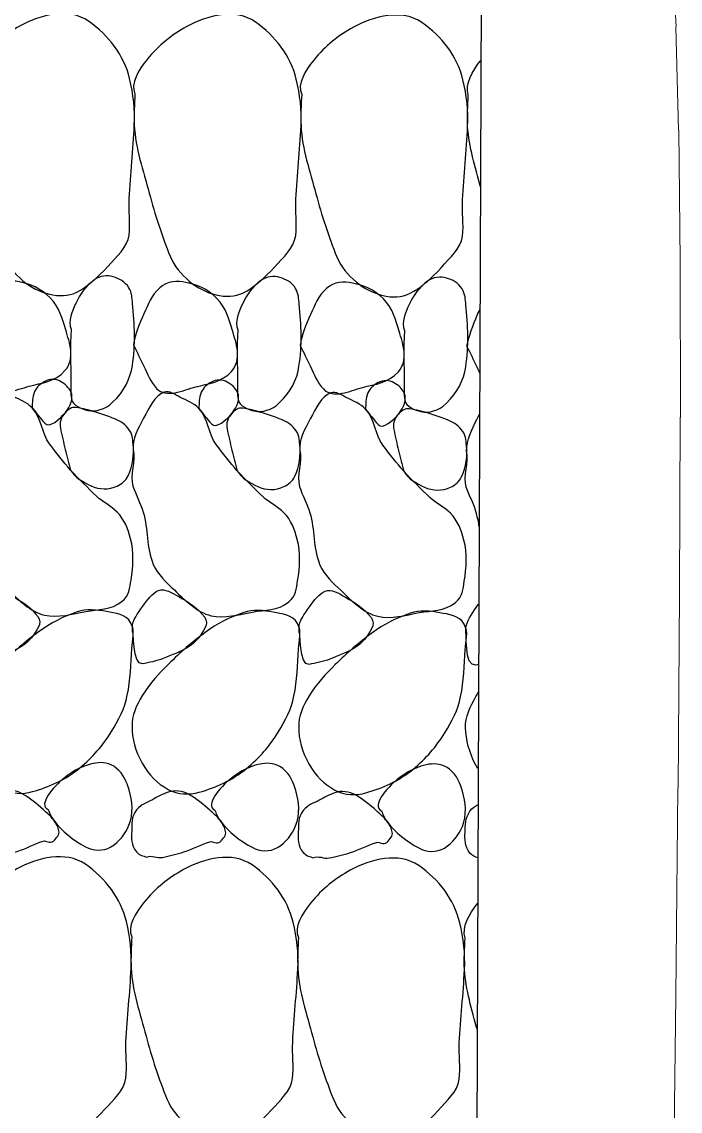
# Model space of a CAD drawing. Header units: feet. Extents: x -406 to 2003, y 7035 to 10885.
# Drawn here: x 648.81 to 662.57, y 8389.91 to 8412.64 of the extents above; entities that cross this region are included whole.
import ezdxf

# ---------------------------------------------------------------- set-up
doc = ezdxf.new("R2010")
doc.units = ezdxf.units.FT
doc.header["$LTSCALE"] = 40
doc.header["$MEASUREMENT"] = 0
doc.layers.add('1', color=7, linetype='Continuous')
doc.layers.add('1 PROPOSED CONTOURS', color=35, linetype='Continuous', lineweight=0)

msp = doc.modelspace()

# ---------------------------------------------------------------- linework, layer by layer
at = {"layer": '1', "color": 4, "linetype": 'Continuous'}
msp.add_line((658.464, 8427.1, -4.663), (657.949, 8290.076, -4.663), dxfattribs=at)
for points, knots in [([(647.698, 8411.152, -4.663), (647.595, 8411.358, -4.663), (647.776, 8411.65, -4.663), (647.95, 8411.866, -4.663), (648.198, 8412.174, -4.663), (648.461, 8412.378, -4.663), (648.781, 8412.555, -4.663), (649.204, 8412.79, -4.663), (649.798, 8412.937, -4.663), (650.21, 8412.651, -4.663), (650.632, 8412.358, -4.663), (650.949, 8411.945, -4.663), (651.067, 8411.457, -4.663), (651.146, 8411.132, -4.663), (651.182, 8410.808, -4.663), (651.165, 8410.482, -4.663), (651.14, 8409.971, -4.663), (651.086, 8409.461, -4.663), (651.058, 8408.951, -4.663), (651.044, 8408.698, -4.663), (651.089, 8408.444, -4.663), (651.055, 8408.191, -4.663), (651.019, 8407.928, -4.663), (650.799, 8407.745, -4.663), (650.61, 8407.535, -4.663), (650.406, 8407.309, -4.663), (650.192, 8407.114, -4.663), (649.95, 8406.993, -4.663), (649.629, 8406.833, -4.663), (649.153, 8406.971, -4.663), (648.84, 8407.236, -4.663), (648.657, 8407.39, -4.663), (648.517, 8407.551, -4.663), (648.434, 8407.759, -4.663), (648.258, 8408.195, -4.663), (648.116, 8408.626, -4.663), (647.996, 8409.076, -4.663), (647.871, 8409.547, -4.663), (647.708, 8410.011, -4.663), (647.684, 8410.495, -4.663), (647.673, 8410.714, -4.663), (647.688, 8410.933, -4.663), (647.698, 8411.152, -4.663)], [0, 0, 0, 0, 0.050597, 0.050597, 0.050597, 0.122728, 0.122728, 0.122728, 0.218507, 0.218507, 0.218507, 0.316787, 0.316787, 0.316787, 0.38235, 0.38235, 0.38235, 0.484937, 0.484937, 0.484937, 0.535738, 0.535738, 0.535738, 0.588733, 0.588733, 0.588733, 0.645816, 0.645816, 0.645816, 0.721809, 0.721809, 0.721809, 0.766098, 0.766098, 0.766098, 0.85889, 0.85889, 0.85889, 0.956017, 0.956017, 0.956017, 1, 1, 1, 1]), ([(651.179, 8411.139, -4.663), (651.077, 8411.345, -4.663), (651.257, 8411.637, -4.663), (651.431, 8411.853, -4.663), (651.68, 8412.161, -4.663), (651.943, 8412.364, -4.663), (652.262, 8412.541, -4.663), (652.686, 8412.776, -4.663), (653.279, 8412.924, -4.663), (653.691, 8412.638, -4.663), (654.114, 8412.345, -4.663), (654.43, 8411.932, -4.663), (654.548, 8411.444, -4.663), (654.627, 8411.119, -4.663), (654.663, 8410.795, -4.663), (654.647, 8410.469, -4.663), (654.621, 8409.958, -4.663), (654.567, 8409.448, -4.663), (654.539, 8408.938, -4.663), (654.525, 8408.685, -4.663), (654.571, 8408.431, -4.663), (654.536, 8408.178, -4.663), (654.5, 8407.915, -4.663), (654.281, 8407.732, -4.663), (654.091, 8407.522, -4.663), (653.888, 8407.296, -4.663), (653.673, 8407.101, -4.663), (653.432, 8406.98, -4.663), (653.11, 8406.82, -4.663), (652.634, 8406.958, -4.663), (652.321, 8407.223, -4.663), (652.139, 8407.377, -4.663), (651.999, 8407.538, -4.663), (651.915, 8407.746, -4.663), (651.739, 8408.182, -4.663), (651.598, 8408.613, -4.663), (651.478, 8409.063, -4.663), (651.352, 8409.534, -4.663), (651.189, 8409.998, -4.663), (651.165, 8410.482, -4.663), (651.155, 8410.701, -4.663), (651.169, 8410.92, -4.663), (651.179, 8411.139, -4.663)], [0, 0, 0, 0, 0.050597, 0.050597, 0.050597, 0.122728, 0.122728, 0.122728, 0.218507, 0.218507, 0.218507, 0.316787, 0.316787, 0.316787, 0.38235, 0.38235, 0.38235, 0.484937, 0.484937, 0.484937, 0.535738, 0.535738, 0.535738, 0.588733, 0.588733, 0.588733, 0.645816, 0.645816, 0.645816, 0.721809, 0.721809, 0.721809, 0.766098, 0.766098, 0.766098, 0.85889, 0.85889, 0.85889, 0.956017, 0.956017, 0.956017, 1, 1, 1, 1]), ([(654.661, 8411.126, -4.663), (654.558, 8411.332, -4.663), (654.739, 8411.624, -4.663), (654.913, 8411.84, -4.663), (655.161, 8412.147, -4.663), (655.424, 8412.351, -4.663), (655.743, 8412.528, -4.663), (656.167, 8412.763, -4.663), (656.761, 8412.91, -4.663), (657.172, 8412.625, -4.663), (657.595, 8412.332, -4.663), (657.911, 8411.918, -4.663), (658.03, 8411.431, -4.663), (658.109, 8411.106, -4.663), (658.144, 8410.782, -4.663), (658.128, 8410.455, -4.663), (658.103, 8409.945, -4.663), (658.048, 8409.435, -4.663), (658.02, 8408.925, -4.663), (658.007, 8408.672, -4.663), (658.052, 8408.418, -4.663), (658.018, 8408.165, -4.663), (657.981, 8407.902, -4.663), (657.762, 8407.719, -4.663), (657.573, 8407.509, -4.663), (657.369, 8407.283, -4.663), (657.155, 8407.088, -4.663), (656.913, 8406.967, -4.663), (656.591, 8406.807, -4.663), (656.116, 8406.945, -4.663), (655.803, 8407.21, -4.663), (655.62, 8407.364, -4.663), (655.48, 8407.525, -4.663), (655.396, 8407.733, -4.663), (655.221, 8408.169, -4.663), (655.079, 8408.6, -4.663), (654.959, 8409.05, -4.663), (654.834, 8409.521, -4.663), (654.671, 8409.985, -4.663), (654.647, 8410.469, -4.663), (654.636, 8410.688, -4.663), (654.651, 8410.907, -4.663), (654.661, 8411.126, -4.663)], [0, 0, 0, 0, 0.050597, 0.050597, 0.050597, 0.122728, 0.122728, 0.122728, 0.218507, 0.218507, 0.218507, 0.316787, 0.316787, 0.316787, 0.38235, 0.38235, 0.38235, 0.484937, 0.484937, 0.484937, 0.535738, 0.535738, 0.535738, 0.588733, 0.588733, 0.588733, 0.645816, 0.645816, 0.645816, 0.721809, 0.721809, 0.721809, 0.766098, 0.766098, 0.766098, 0.85889, 0.85889, 0.85889, 0.956017, 0.956017, 0.956017, 1, 1, 1, 1]), ([(658.142, 8411.113, -4.663), (658.061, 8411.327, -4.663), (658.236, 8411.629, -4.663), (658.394, 8411.827, -4.663), (658.398, 8411.832, -4.663), (658.403, 8411.837, -4.663), (658.407, 8411.842, -4.663)], [0, 0, 0, 0, 0.974038, 0.974038, 0.974038, 1, 1, 1, 1]), ([(658.397, 8409.196, -4.663), (658.28, 8409.609, -4.663), (658.158, 8410.027, -4.663), (658.128, 8410.455, -4.663), (658.113, 8410.674, -4.663), (658.132, 8410.894, -4.663), (658.142, 8411.113, -4.663)], [0, 0, 0, 0, 0.661949, 0.661949, 0.661949, 1, 1, 1, 1]), ([(649.845, 8406.223, -4.663), (649.774, 8406.391, -4.663), (649.861, 8406.6, -4.663), (649.949, 8406.778, -4.663), (650.044, 8406.969, -4.663), (650.146, 8407.121, -4.663), (650.325, 8407.253, -4.663), (650.445, 8407.34, -4.663), (650.599, 8407.357, -4.663), (650.723, 8407.319, -4.663), (650.845, 8407.282, -4.663), (650.974, 8407.219, -4.663), (651.051, 8407.091, -4.663), (651.116, 8406.983, -4.663), (651.118, 8406.874, -4.663), (651.129, 8406.762, -4.663), (651.172, 8406.334, -4.663), (651.191, 8405.898, -4.663), (651.124, 8405.469, -4.663), (651.078, 8405.18, -4.663), (650.959, 8404.937, -4.663), (650.713, 8404.7, -4.663), (650.558, 8404.551, -4.663), (650.355, 8404.495, -4.663), (650.191, 8404.532, -4.663), (650.066, 8404.56, -4.663), (649.876, 8404.633, -4.663), (649.851, 8404.771, -4.663), (649.83, 8404.892, -4.663), (649.843, 8405.013, -4.663), (649.841, 8405.134, -4.663), (649.836, 8405.497, -4.663), (649.825, 8405.86, -4.663), (649.845, 8406.223, -4.663)], [0, 0, 0, 0, 0.081972, 0.081972, 0.081972, 0.169857, 0.169857, 0.169857, 0.228285, 0.228285, 0.228285, 0.286248, 0.286248, 0.286248, 0.335334, 0.335334, 0.335334, 0.522907, 0.522907, 0.522907, 0.649504, 0.649504, 0.649504, 0.729114, 0.729114, 0.729114, 0.789367, 0.789367, 0.789367, 0.842044, 0.842044, 0.842044, 1, 1, 1, 1]), ([(653.327, 8406.21, -4.663), (653.255, 8406.378, -4.663), (653.342, 8406.586, -4.663), (653.431, 8406.765, -4.663), (653.526, 8406.956, -4.663), (653.627, 8407.108, -4.663), (653.807, 8407.24, -4.663), (653.926, 8407.327, -4.663), (654.08, 8407.344, -4.663), (654.204, 8407.306, -4.663), (654.327, 8407.269, -4.663), (654.455, 8407.206, -4.663), (654.532, 8407.078, -4.663), (654.597, 8406.97, -4.663), (654.599, 8406.861, -4.663), (654.61, 8406.749, -4.663), (654.653, 8406.321, -4.663), (654.673, 8405.885, -4.663), (654.605, 8405.456, -4.663), (654.56, 8405.167, -4.663), (654.441, 8404.924, -4.663), (654.194, 8404.687, -4.663), (654.039, 8404.538, -4.663), (653.836, 8404.482, -4.663), (653.672, 8404.519, -4.663), (653.547, 8404.546, -4.663), (653.357, 8404.62, -4.663), (653.333, 8404.758, -4.663), (653.311, 8404.879, -4.663), (653.324, 8405, -4.663), (653.323, 8405.121, -4.663), (653.318, 8405.484, -4.663), (653.306, 8405.847, -4.663), (653.327, 8406.21, -4.663)], [0, 0, 0, 0, 0.081972, 0.081972, 0.081972, 0.169857, 0.169857, 0.169857, 0.228285, 0.228285, 0.228285, 0.286248, 0.286248, 0.286248, 0.335334, 0.335334, 0.335334, 0.522907, 0.522907, 0.522907, 0.649504, 0.649504, 0.649504, 0.729114, 0.729114, 0.729114, 0.789367, 0.789367, 0.789367, 0.842044, 0.842044, 0.842044, 1, 1, 1, 1]), ([(647.667, 8405.913, -4.663), (647.699, 8406.131, -4.663), (647.788, 8406.345, -4.663), (647.885, 8406.559, -4.663), (647.976, 8406.759, -4.663), (648.037, 8406.938, -4.663), (648.216, 8407.102, -4.663), (648.372, 8407.245, -4.663), (648.587, 8407.249, -4.663), (648.76, 8407.213, -4.663), (648.986, 8407.167, -4.663), (649.208, 8407.085, -4.663), (649.406, 8406.882, -4.663), (649.608, 8406.673, -4.663), (649.661, 8406.446, -4.663), (649.732, 8406.212, -4.663), (649.813, 8405.945, -4.663), (649.938, 8405.607, -4.663), (649.717, 8405.361, -4.663), (649.505, 8405.126, -4.663), (649.232, 8405.105, -4.663), (648.968, 8405.035, -4.663), (648.703, 8404.966, -4.663), (648.348, 8404.791, -4.663), (648.151, 8405.004, -4.663), (648.021, 8405.145, -4.663), (647.959, 8405.309, -4.663), (647.881, 8405.47, -4.663), (647.809, 8405.618, -4.663), (647.74, 8405.767, -4.663), (647.667, 8405.913, -4.663)], [0, 0, 0, 0, 0.099321, 0.099321, 0.099321, 0.192025, 0.192025, 0.192025, 0.273076, 0.273076, 0.273076, 0.378794, 0.378794, 0.378794, 0.48747, 0.48747, 0.48747, 0.61146, 0.61146, 0.61146, 0.73063, 0.73063, 0.73063, 0.849753, 0.849753, 0.849753, 0.928287, 0.928287, 0.928287, 1, 1, 1, 1]), ([(651.148, 8405.9, -4.663), (651.18, 8406.118, -4.663), (651.269, 8406.332, -4.663), (651.366, 8406.546, -4.663), (651.457, 8406.746, -4.663), (651.519, 8406.925, -4.663), (651.697, 8407.089, -4.663), (651.853, 8407.232, -4.663), (652.069, 8407.236, -4.663), (652.242, 8407.2, -4.663), (652.468, 8407.154, -4.663), (652.69, 8407.072, -4.663), (652.887, 8406.869, -4.663), (653.09, 8406.66, -4.663), (653.142, 8406.433, -4.663), (653.213, 8406.199, -4.663), (653.294, 8405.932, -4.663), (653.419, 8405.593, -4.663), (653.199, 8405.348, -4.663), (652.987, 8405.113, -4.663), (652.714, 8405.092, -4.663), (652.449, 8405.022, -4.663), (652.185, 8404.953, -4.663), (651.829, 8404.778, -4.663), (651.632, 8404.991, -4.663), (651.503, 8405.132, -4.663), (651.441, 8405.296, -4.663), (651.362, 8405.457, -4.663), (651.29, 8405.605, -4.663), (651.221, 8405.754, -4.663), (651.148, 8405.9, -4.663)], [0, 0, 0, 0, 0.099321, 0.099321, 0.099321, 0.192025, 0.192025, 0.192025, 0.273076, 0.273076, 0.273076, 0.378794, 0.378794, 0.378794, 0.48747, 0.48747, 0.48747, 0.61146, 0.61146, 0.61146, 0.73063, 0.73063, 0.73063, 0.849753, 0.849753, 0.849753, 0.928287, 0.928287, 0.928287, 1, 1, 1, 1]), ([(654.63, 8405.887, -4.663), (654.662, 8406.104, -4.663), (654.75, 8406.319, -4.663), (654.847, 8406.533, -4.663), (654.938, 8406.733, -4.663), (655, 8406.912, -4.663), (655.178, 8407.076, -4.663), (655.334, 8407.219, -4.663), (655.55, 8407.223, -4.663), (655.723, 8407.187, -4.663), (655.949, 8407.141, -4.663), (656.171, 8407.059, -4.663), (656.368, 8406.856, -4.663), (656.571, 8406.647, -4.663), (656.623, 8406.42, -4.663), (656.695, 8406.186, -4.663), (656.776, 8405.919, -4.663), (656.901, 8405.58, -4.663), (656.68, 8405.335, -4.663), (656.468, 8405.1, -4.663), (656.195, 8405.079, -4.663), (655.93, 8405.009, -4.663), (655.666, 8404.94, -4.663), (655.311, 8404.765, -4.663), (655.114, 8404.978, -4.663), (654.984, 8405.119, -4.663), (654.922, 8405.283, -4.663), (654.843, 8405.444, -4.663), (654.772, 8405.592, -4.663), (654.703, 8405.741, -4.663), (654.63, 8405.887, -4.663)], [0, 0, 0, 0, 0.099321, 0.099321, 0.099321, 0.192025, 0.192025, 0.192025, 0.273076, 0.273076, 0.273076, 0.378794, 0.378794, 0.378794, 0.48747, 0.48747, 0.48747, 0.61146, 0.61146, 0.61146, 0.73063, 0.73063, 0.73063, 0.849753, 0.849753, 0.849753, 0.928287, 0.928287, 0.928287, 1, 1, 1, 1]), ([(656.808, 8406.197, -4.663), (656.736, 8406.364, -4.663), (656.824, 8406.573, -4.663), (656.912, 8406.752, -4.663), (657.007, 8406.943, -4.663), (657.109, 8407.095, -4.663), (657.288, 8407.227, -4.663), (657.407, 8407.314, -4.663), (657.562, 8407.331, -4.663), (657.685, 8407.293, -4.663), (657.808, 8407.256, -4.663), (657.936, 8407.193, -4.663), (658.013, 8407.065, -4.663), (658.079, 8406.957, -4.663), (658.08, 8406.848, -4.663), (658.092, 8406.736, -4.663), (658.135, 8406.308, -4.663), (658.154, 8405.872, -4.663), (658.087, 8405.443, -4.663), (658.041, 8405.154, -4.663), (657.922, 8404.91, -4.663), (657.676, 8404.674, -4.663), (657.52, 8404.525, -4.663), (657.318, 8404.469, -4.663), (657.153, 8404.506, -4.663), (657.029, 8404.533, -4.663), (656.839, 8404.607, -4.663), (656.814, 8404.745, -4.663), (656.792, 8404.866, -4.663), (656.806, 8404.987, -4.663), (656.804, 8405.108, -4.663), (656.799, 8405.471, -4.663), (656.788, 8405.834, -4.663), (656.808, 8406.197, -4.663)], [0, 0, 0, 0, 0.081972, 0.081972, 0.081972, 0.169857, 0.169857, 0.169857, 0.228285, 0.228285, 0.228285, 0.286248, 0.286248, 0.286248, 0.335334, 0.335334, 0.335334, 0.522907, 0.522907, 0.522907, 0.649504, 0.649504, 0.649504, 0.729114, 0.729114, 0.729114, 0.789367, 0.789367, 0.789367, 0.842044, 0.842044, 0.842044, 1, 1, 1, 1]), ([(658.111, 8405.874, -4.663), (658.162, 8406.09, -4.663), (658.237, 8406.312, -4.663), (658.329, 8406.52, -4.663), (658.348, 8406.564, -4.663), (658.368, 8406.608, -4.663), (658.387, 8406.652, -4.663)], [0, 0, 0, 0, 0.825088, 0.825088, 0.825088, 1, 1, 1, 1]), ([(658.382, 8405.309, -4.663), (658.363, 8405.35, -4.663), (658.344, 8405.39, -4.663), (658.325, 8405.431, -4.663), (658.255, 8405.579, -4.663), (658.183, 8405.727, -4.663), (658.111, 8405.874, -4.663)], [0, 0, 0, 0, 0.214949, 0.214949, 0.214949, 1, 1, 1, 1]), ([(649.034, 8404.581, -4.663), (649.035, 8404.695, -4.663), (649.033, 8404.808, -4.663), (649.081, 8404.922, -4.663), (649.123, 8405.022, -4.663), (649.205, 8405.085, -4.663), (649.297, 8405.136, -4.663), (649.396, 8405.191, -4.663), (649.524, 8405.192, -4.663), (649.626, 8405.135, -4.663), (649.72, 8405.082, -4.663), (649.8, 8405.006, -4.663), (649.84, 8404.919, -4.663), (649.9, 8404.791, -4.663), (649.838, 8404.618, -4.663), (649.725, 8404.488, -4.663), (649.602, 8404.346, -4.663), (649.399, 8404.151, -4.663), (649.294, 8404.263, -4.663), (649.205, 8404.358, -4.663), (649.123, 8404.48, -4.663), (649.034, 8404.581, -4.663)], [0, 0, 0, 0, 0.13075, 0.13075, 0.13075, 0.246831, 0.246831, 0.246831, 0.372114, 0.372114, 0.372114, 0.488195, 0.488195, 0.488195, 0.657947, 0.657947, 0.657947, 0.84346, 0.84346, 0.84346, 1, 1, 1, 1]), ([(652.515, 8404.568, -4.663), (652.517, 8404.682, -4.663), (652.515, 8404.795, -4.663), (652.562, 8404.908, -4.663), (652.604, 8405.009, -4.663), (652.687, 8405.072, -4.663), (652.778, 8405.123, -4.663), (652.877, 8405.178, -4.663), (653.005, 8405.179, -4.663), (653.107, 8405.122, -4.663), (653.202, 8405.069, -4.663), (653.281, 8404.993, -4.663), (653.322, 8404.906, -4.663), (653.381, 8404.778, -4.663), (653.319, 8404.605, -4.663), (653.207, 8404.475, -4.663), (653.084, 8404.333, -4.663), (652.88, 8404.138, -4.663), (652.775, 8404.25, -4.663), (652.686, 8404.345, -4.663), (652.604, 8404.466, -4.663), (652.515, 8404.568, -4.663)], [0, 0, 0, 0, 0.13075, 0.13075, 0.13075, 0.246831, 0.246831, 0.246831, 0.372114, 0.372114, 0.372114, 0.488195, 0.488195, 0.488195, 0.657947, 0.657947, 0.657947, 0.84346, 0.84346, 0.84346, 1, 1, 1, 1]), ([(655.997, 8404.555, -4.663), (655.998, 8404.669, -4.663), (655.996, 8404.782, -4.663), (656.043, 8404.895, -4.663), (656.085, 8404.996, -4.663), (656.168, 8405.059, -4.663), (656.26, 8405.11, -4.663), (656.359, 8405.165, -4.663), (656.487, 8405.166, -4.663), (656.588, 8405.109, -4.663), (656.683, 8405.056, -4.663), (656.763, 8404.98, -4.663), (656.803, 8404.892, -4.663), (656.862, 8404.765, -4.663), (656.801, 8404.592, -4.663), (656.688, 8404.462, -4.663), (656.565, 8404.32, -4.663), (656.361, 8404.125, -4.663), (656.256, 8404.237, -4.663), (656.168, 8404.332, -4.663), (656.086, 8404.453, -4.663), (655.997, 8404.555, -4.663)], [0, 0, 0, 0, 0.13075, 0.13075, 0.13075, 0.246831, 0.246831, 0.246831, 0.372114, 0.372114, 0.372114, 0.488195, 0.488195, 0.488195, 0.657947, 0.657947, 0.657947, 0.84346, 0.84346, 0.84346, 1, 1, 1, 1]), ([(647.659, 8403.725, -4.663), (647.645, 8403.942, -4.663), (647.756, 8404.164, -4.663), (647.877, 8404.382, -4.663), (647.997, 8404.6, -4.663), (648.107, 8404.852, -4.663), (648.31, 8404.924, -4.663), (648.41, 8404.96, -4.663), (648.534, 8404.874, -4.663), (648.638, 8404.821, -4.663), (648.778, 8404.75, -4.663), (648.924, 8404.699, -4.663), (649.034, 8404.581, -4.663), (649.232, 8404.37, -4.663), (649.228, 8404.053, -4.663), (649.394, 8403.832, -4.663), (649.534, 8403.645, -4.663), (649.675, 8403.459, -4.663), (649.834, 8403.286, -4.663), (650.009, 8403.096, -4.663), (650.192, 8402.916, -4.663), (650.377, 8402.739, -4.663), (650.507, 8402.615, -4.663), (650.673, 8402.544, -4.663), (650.806, 8402.409, -4.663), (650.959, 8402.254, -4.663), (651.037, 8402.056, -4.663), (651.088, 8401.852, -4.663), (651.158, 8401.571, -4.663), (651.142, 8401.274, -4.663), (651.096, 8400.99, -4.663), (651.07, 8400.833, -4.663), (651.059, 8400.665, -4.663), (650.913, 8400.549, -4.663), (650.671, 8400.356, -4.663), (650.412, 8400.383, -4.663), (650.152, 8400.336, -4.663), (649.867, 8400.284, -4.663), (649.569, 8400.195, -4.663), (649.29, 8400.26, -4.663), (648.987, 8400.33, -4.663), (648.761, 8400.57, -4.663), (648.521, 8400.796, -4.663), (648.343, 8400.963, -4.663), (648.174, 8401.114, -4.663), (648.081, 8401.33, -4.663), (647.93, 8401.678, -4.663), (647.975, 8402.071, -4.663), (647.869, 8402.42, -4.663), (647.813, 8402.604, -4.663), (647.713, 8402.781, -4.663), (647.656, 8402.965, -4.663), (647.582, 8403.203, -4.663), (647.719, 8403.486, -4.663), (647.659, 8403.725, -4.663)], [0, 0, 0, 0, 0.054316, 0.054316, 0.054316, 0.108799, 0.108799, 0.108799, 0.135821, 0.135821, 0.135821, 0.172146, 0.172146, 0.172146, 0.237422, 0.237422, 0.237422, 0.292461, 0.292461, 0.292461, 0.352873, 0.352873, 0.352873, 0.395413, 0.395413, 0.395413, 0.444368, 0.444368, 0.444368, 0.51201, 0.51201, 0.51201, 0.549525, 0.549525, 0.549525, 0.611502, 0.611502, 0.611502, 0.679424, 0.679424, 0.679424, 0.752988, 0.752988, 0.752988, 0.80734, 0.80734, 0.80734, 0.894432, 0.894432, 0.894432, 0.940374, 0.940374, 0.940374, 1, 1, 1, 1]), ([(651.14, 8403.712, -4.663), (651.126, 8403.928, -4.663), (651.237, 8404.151, -4.663), (651.358, 8404.369, -4.663), (651.479, 8404.587, -4.663), (651.588, 8404.839, -4.663), (651.791, 8404.911, -4.663), (651.891, 8404.947, -4.663), (652.015, 8404.861, -4.663), (652.119, 8404.808, -4.663), (652.26, 8404.737, -4.663), (652.405, 8404.686, -4.663), (652.515, 8404.568, -4.663), (652.713, 8404.357, -4.663), (652.71, 8404.04, -4.663), (652.875, 8403.819, -4.663), (653.015, 8403.632, -4.663), (653.157, 8403.446, -4.663), (653.316, 8403.273, -4.663), (653.49, 8403.083, -4.663), (653.673, 8402.903, -4.663), (653.858, 8402.726, -4.663), (653.988, 8402.602, -4.663), (654.155, 8402.53, -4.663), (654.288, 8402.396, -4.663), (654.441, 8402.241, -4.663), (654.518, 8402.042, -4.663), (654.569, 8401.839, -4.663), (654.64, 8401.558, -4.663), (654.623, 8401.261, -4.663), (654.577, 8400.977, -4.663), (654.552, 8400.82, -4.663), (654.54, 8400.652, -4.663), (654.394, 8400.536, -4.663), (654.152, 8400.343, -4.663), (653.894, 8400.37, -4.663), (653.633, 8400.323, -4.663), (653.348, 8400.271, -4.663), (653.051, 8400.182, -4.663), (652.771, 8400.247, -4.663), (652.469, 8400.317, -4.663), (652.242, 8400.557, -4.663), (652.002, 8400.783, -4.663), (651.825, 8400.95, -4.663), (651.656, 8401.1, -4.663), (651.562, 8401.317, -4.663), (651.412, 8401.665, -4.663), (651.456, 8402.058, -4.663), (651.351, 8402.407, -4.663), (651.295, 8402.591, -4.663), (651.194, 8402.768, -4.663), (651.137, 8402.952, -4.663), (651.063, 8403.19, -4.663), (651.2, 8403.473, -4.663), (651.14, 8403.712, -4.663)], [0, 0, 0, 0, 0.054316, 0.054316, 0.054316, 0.108799, 0.108799, 0.108799, 0.135821, 0.135821, 0.135821, 0.172146, 0.172146, 0.172146, 0.237422, 0.237422, 0.237422, 0.292461, 0.292461, 0.292461, 0.352873, 0.352873, 0.352873, 0.395413, 0.395413, 0.395413, 0.444368, 0.444368, 0.444368, 0.51201, 0.51201, 0.51201, 0.549525, 0.549525, 0.549525, 0.611502, 0.611502, 0.611502, 0.679424, 0.679424, 0.679424, 0.752988, 0.752988, 0.752988, 0.80734, 0.80734, 0.80734, 0.894432, 0.894432, 0.894432, 0.940374, 0.940374, 0.940374, 1, 1, 1, 1]), ([(654.621, 8403.699, -4.663), (654.608, 8403.915, -4.663), (654.719, 8404.137, -4.663), (654.839, 8404.356, -4.663), (654.96, 8404.574, -4.663), (655.07, 8404.826, -4.663), (655.272, 8404.898, -4.663), (655.373, 8404.934, -4.663), (655.496, 8404.848, -4.663), (655.601, 8404.795, -4.663), (655.741, 8404.724, -4.663), (655.887, 8404.673, -4.663), (655.997, 8404.555, -4.663), (656.195, 8404.344, -4.663), (656.191, 8404.027, -4.663), (656.357, 8403.805, -4.663), (656.497, 8403.619, -4.663), (656.638, 8403.433, -4.663), (656.797, 8403.26, -4.663), (656.972, 8403.069, -4.663), (657.154, 8402.89, -4.663), (657.339, 8402.713, -4.663), (657.469, 8402.588, -4.663), (657.636, 8402.517, -4.663), (657.769, 8402.383, -4.663), (657.922, 8402.228, -4.663), (657.999, 8402.029, -4.663), (658.05, 8401.826, -4.663), (658.121, 8401.545, -4.663), (658.104, 8401.248, -4.663), (658.058, 8400.964, -4.663), (658.033, 8400.807, -4.663), (658.022, 8400.639, -4.663), (657.875, 8400.523, -4.663), (657.633, 8400.33, -4.663), (657.375, 8400.357, -4.663), (657.115, 8400.31, -4.663), (656.83, 8400.258, -4.663), (656.532, 8400.169, -4.663), (656.253, 8400.234, -4.663), (655.95, 8400.304, -4.663), (655.724, 8400.544, -4.663), (655.484, 8400.77, -4.663), (655.306, 8400.937, -4.663), (655.137, 8401.087, -4.663), (655.043, 8401.304, -4.663), (654.893, 8401.652, -4.663), (654.938, 8402.045, -4.663), (654.832, 8402.394, -4.663), (654.776, 8402.578, -4.663), (654.675, 8402.755, -4.663), (654.618, 8402.939, -4.663), (654.545, 8403.177, -4.663), (654.682, 8403.459, -4.663), (654.621, 8403.699, -4.663)], [0, 0, 0, 0, 0.054316, 0.054316, 0.054316, 0.108799, 0.108799, 0.108799, 0.135821, 0.135821, 0.135821, 0.172146, 0.172146, 0.172146, 0.237422, 0.237422, 0.237422, 0.292461, 0.292461, 0.292461, 0.352873, 0.352873, 0.352873, 0.395413, 0.395413, 0.395413, 0.444368, 0.444368, 0.444368, 0.51201, 0.51201, 0.51201, 0.549525, 0.549525, 0.549525, 0.611502, 0.611502, 0.611502, 0.679424, 0.679424, 0.679424, 0.752988, 0.752988, 0.752988, 0.80734, 0.80734, 0.80734, 0.894432, 0.894432, 0.894432, 0.940374, 0.940374, 0.940374, 1, 1, 1, 1]), ([(649.834, 8403.286, -4.663), (649.79, 8403.429, -4.663), (649.758, 8403.572, -4.663), (649.723, 8403.717, -4.663), (649.686, 8403.865, -4.663), (649.652, 8404.012, -4.663), (649.622, 8404.16, -4.663), (649.6, 8404.272, -4.663), (649.63, 8404.381, -4.663), (649.725, 8404.488, -4.663), (649.792, 8404.563, -4.663), (649.864, 8404.599, -4.663), (649.941, 8404.589, -4.663), (650.088, 8404.571, -4.663), (650.238, 8404.532, -4.663), (650.383, 8404.486, -4.663), (650.495, 8404.45, -4.663), (650.603, 8404.414, -4.663), (650.712, 8404.371, -4.663), (650.835, 8404.322, -4.663), (650.944, 8404.273, -4.663), (651.04, 8404.154, -4.663), (651.123, 8404.05, -4.663), (651.132, 8403.937, -4.663), (651.14, 8403.825, -4.663), (651.157, 8403.609, -4.663), (651.149, 8403.384, -4.663), (651.036, 8403.168, -4.663), (650.983, 8403.066, -4.663), (650.905, 8403.001, -4.663), (650.808, 8402.953, -4.663), (650.64, 8402.87, -4.663), (650.429, 8402.877, -4.663), (650.264, 8402.955, -4.663), (650.1, 8403.033, -4.663), (649.924, 8403.125, -4.663), (649.834, 8403.286, -4.663)], [0, 0, 0, 0, 0.087607, 0.087607, 0.087607, 0.176844, 0.176844, 0.176844, 0.244543, 0.244543, 0.244543, 0.291416, 0.291416, 0.291416, 0.380653, 0.380653, 0.380653, 0.449046, 0.449046, 0.449046, 0.526343, 0.526343, 0.526343, 0.594042, 0.594042, 0.594042, 0.724902, 0.724902, 0.724902, 0.786407, 0.786407, 0.786407, 0.893425, 0.893425, 0.893425, 1, 1, 1, 1]), ([(653.316, 8403.273, -4.663), (653.271, 8403.415, -4.663), (653.239, 8403.559, -4.663), (653.204, 8403.704, -4.663), (653.168, 8403.851, -4.663), (653.133, 8403.999, -4.663), (653.103, 8404.147, -4.663), (653.081, 8404.258, -4.663), (653.111, 8404.368, -4.663), (653.207, 8404.475, -4.663), (653.273, 8404.55, -4.663), (653.345, 8404.586, -4.663), (653.423, 8404.576, -4.663), (653.569, 8404.558, -4.663), (653.719, 8404.519, -4.663), (653.864, 8404.473, -4.663), (653.976, 8404.437, -4.663), (654.084, 8404.401, -4.663), (654.193, 8404.358, -4.663), (654.316, 8404.309, -4.663), (654.426, 8404.26, -4.663), (654.521, 8404.141, -4.663), (654.604, 8404.037, -4.663), (654.613, 8403.924, -4.663), (654.622, 8403.812, -4.663), (654.638, 8403.596, -4.663), (654.631, 8403.37, -4.663), (654.517, 8403.155, -4.663), (654.464, 8403.053, -4.663), (654.387, 8402.988, -4.663), (654.29, 8402.94, -4.663), (654.121, 8402.857, -4.663), (653.91, 8402.864, -4.663), (653.745, 8402.942, -4.663), (653.581, 8403.02, -4.663), (653.405, 8403.112, -4.663), (653.316, 8403.273, -4.663)], [0, 0, 0, 0, 0.087607, 0.087607, 0.087607, 0.176844, 0.176844, 0.176844, 0.244543, 0.244543, 0.244543, 0.291416, 0.291416, 0.291416, 0.380653, 0.380653, 0.380653, 0.449046, 0.449046, 0.449046, 0.526343, 0.526343, 0.526343, 0.594042, 0.594042, 0.594042, 0.724902, 0.724902, 0.724902, 0.786407, 0.786407, 0.786407, 0.893425, 0.893425, 0.893425, 1, 1, 1, 1]), ([(656.797, 8403.26, -4.663), (656.753, 8403.402, -4.663), (656.721, 8403.546, -4.663), (656.685, 8403.691, -4.663), (656.649, 8403.838, -4.663), (656.615, 8403.986, -4.663), (656.585, 8404.134, -4.663), (656.562, 8404.245, -4.663), (656.592, 8404.354, -4.663), (656.688, 8404.462, -4.663), (656.754, 8404.536, -4.663), (656.827, 8404.573, -4.663), (656.904, 8404.563, -4.663), (657.051, 8404.545, -4.663), (657.2, 8404.505, -4.663), (657.346, 8404.46, -4.663), (657.457, 8404.424, -4.663), (657.565, 8404.388, -4.663), (657.674, 8404.345, -4.663), (657.797, 8404.296, -4.663), (657.907, 8404.247, -4.663), (658.002, 8404.128, -4.663), (658.086, 8404.024, -4.663), (658.095, 8403.911, -4.663), (658.103, 8403.799, -4.663), (658.12, 8403.583, -4.663), (658.112, 8403.357, -4.663), (657.999, 8403.142, -4.663), (657.945, 8403.04, -4.663), (657.868, 8402.975, -4.663), (657.771, 8402.927, -4.663), (657.602, 8402.844, -4.663), (657.391, 8402.851, -4.663), (657.227, 8402.929, -4.663), (657.063, 8403.007, -4.663), (656.887, 8403.099, -4.663), (656.797, 8403.26, -4.663)], [0, 0, 0, 0, 0.087607, 0.087607, 0.087607, 0.176844, 0.176844, 0.176844, 0.244543, 0.244543, 0.244543, 0.291416, 0.291416, 0.291416, 0.380653, 0.380653, 0.380653, 0.449046, 0.449046, 0.449046, 0.526343, 0.526343, 0.526343, 0.594042, 0.594042, 0.594042, 0.724902, 0.724902, 0.724902, 0.786407, 0.786407, 0.786407, 0.893425, 0.893425, 0.893425, 1, 1, 1, 1]), ([(658.103, 8403.686, -4.663), (658.115, 8403.903, -4.663), (658.211, 8404.138, -4.663), (658.321, 8404.342, -4.663), (658.34, 8404.379, -4.663), (658.36, 8404.414, -4.663), (658.379, 8404.451, -4.663)], [0, 0, 0, 0, 0.849218, 0.849218, 0.849218, 1, 1, 1, 1]), ([(658.37, 8402.109, -4.663), (658.357, 8402.201, -4.663), (658.334, 8402.291, -4.663), (658.313, 8402.381, -4.663), (658.269, 8402.57, -4.663), (658.158, 8402.742, -4.663), (658.1, 8402.926, -4.663), (658.025, 8403.164, -4.663), (658.163, 8403.446, -4.663), (658.103, 8403.686, -4.663)], [0, 0, 0, 0, 0.171087, 0.171087, 0.171087, 0.531821, 0.531821, 0.531821, 1, 1, 1, 1]), ([(647.645, 8400.017, -4.663), (647.643, 8400.16, -4.663), (647.754, 8400.313, -4.663), (647.862, 8400.458, -4.663), (647.964, 8400.595, -4.663), (648.058, 8400.733, -4.663), (648.192, 8400.786, -4.663), (648.318, 8400.836, -4.663), (648.478, 8400.737, -4.663), (648.611, 8400.659, -4.663), (648.822, 8400.536, -4.663), (649.007, 8400.422, -4.663), (649.154, 8400.226, -4.663), (649.199, 8400.166, -4.663), (649.198, 8400.074, -4.663), (649.164, 8400.011, -4.663), (649.079, 8399.855, -4.663), (648.971, 8399.703, -4.663), (648.811, 8399.604, -4.663), (648.641, 8399.499, -4.663), (648.466, 8399.44, -4.663), (648.289, 8399.368, -4.663), (648.151, 8399.312, -4.663), (647.983, 8399.28, -4.663), (647.857, 8399.256, -4.663), (647.634, 8399.214, -4.663), (647.672, 8399.965, -4.663), (647.645, 8400.017, -4.663), (647.641, 8400.023, -4.663), (647.637, 8399.89, -4.663), (647.644, 8399.915, -4.663)], [0, 0, 0, 0, 0.103475, 0.103475, 0.103475, 0.201297, 0.201297, 0.201297, 0.293367, 0.293367, 0.293367, 0.439391, 0.439391, 0.439391, 0.484772, 0.484772, 0.484772, 0.598088, 0.598088, 0.598088, 0.7187, 0.7187, 0.7187, 0.812423, 0.812423, 0.812423, 0.978533, 0.978533, 0.978533, 1, 1, 1, 1]), ([(651.126, 8400.004, -4.663), (651.124, 8400.147, -4.663), (651.236, 8400.3, -4.663), (651.343, 8400.445, -4.663), (651.445, 8400.582, -4.663), (651.54, 8400.719, -4.663), (651.673, 8400.773, -4.663), (651.799, 8400.823, -4.663), (651.959, 8400.724, -4.663), (652.092, 8400.646, -4.663), (652.303, 8400.523, -4.663), (652.488, 8400.408, -4.663), (652.635, 8400.213, -4.663), (652.681, 8400.153, -4.663), (652.68, 8400.06, -4.663), (652.646, 8399.998, -4.663), (652.561, 8399.842, -4.663), (652.453, 8399.69, -4.663), (652.293, 8399.591, -4.663), (652.122, 8399.486, -4.663), (651.947, 8399.427, -4.663), (651.77, 8399.355, -4.663), (651.632, 8399.299, -4.663), (651.464, 8399.267, -4.663), (651.339, 8399.243, -4.663), (651.116, 8399.201, -4.663), (651.153, 8399.952, -4.663), (651.126, 8400.004, -4.663), (651.123, 8400.01, -4.663), (651.118, 8399.877, -4.663), (651.126, 8399.902, -4.663)], [0, 0, 0, 0, 0.103475, 0.103475, 0.103475, 0.201297, 0.201297, 0.201297, 0.293367, 0.293367, 0.293367, 0.439391, 0.439391, 0.439391, 0.484772, 0.484772, 0.484772, 0.598088, 0.598088, 0.598088, 0.7187, 0.7187, 0.7187, 0.812423, 0.812423, 0.812423, 0.978533, 0.978533, 0.978533, 1, 1, 1, 1]), ([(654.607, 8399.99, -4.663), (654.605, 8400.134, -4.663), (654.717, 8400.287, -4.663), (654.825, 8400.432, -4.663), (654.926, 8400.569, -4.663), (655.021, 8400.706, -4.663), (655.155, 8400.76, -4.663), (655.28, 8400.81, -4.663), (655.441, 8400.711, -4.663), (655.574, 8400.633, -4.663), (655.785, 8400.51, -4.663), (655.969, 8400.395, -4.663), (656.116, 8400.2, -4.663), (656.162, 8400.14, -4.663), (656.161, 8400.047, -4.663), (656.127, 8399.985, -4.663), (656.042, 8399.828, -4.663), (655.934, 8399.676, -4.663), (655.774, 8399.578, -4.663), (655.603, 8399.473, -4.663), (655.428, 8399.414, -4.663), (655.251, 8399.342, -4.663), (655.114, 8399.286, -4.663), (654.946, 8399.254, -4.663), (654.82, 8399.23, -4.663), (654.597, 8399.188, -4.663), (654.635, 8399.938, -4.663), (654.607, 8399.99, -4.663), (654.604, 8399.997, -4.663), (654.6, 8399.864, -4.663), (654.607, 8399.888, -4.663)], [0, 0, 0, 0, 0.103475, 0.103475, 0.103475, 0.201297, 0.201297, 0.201297, 0.293367, 0.293367, 0.293367, 0.439391, 0.439391, 0.439391, 0.484772, 0.484772, 0.484772, 0.598088, 0.598088, 0.598088, 0.7187, 0.7187, 0.7187, 0.812423, 0.812423, 0.812423, 0.978533, 0.978533, 0.978533, 1, 1, 1, 1]), ([(647.637, 8397.953, -4.663), (647.627, 8398.169, -4.663), (647.721, 8398.384, -4.663), (647.855, 8398.598, -4.663), (648.023, 8398.867, -4.663), (648.195, 8399.051, -4.663), (648.402, 8399.254, -4.663), (648.644, 8399.493, -4.663), (648.887, 8399.704, -4.663), (649.164, 8399.909, -4.663), (649.414, 8400.094, -4.663), (649.682, 8400.227, -4.663), (649.971, 8400.325, -4.663), (650.165, 8400.392, -4.663), (650.381, 8400.371, -4.663), (650.583, 8400.334, -4.663), (650.768, 8400.301, -4.663), (650.989, 8400.282, -4.663), (651.092, 8400.094, -4.663), (651.19, 8399.917, -4.663), (651.124, 8399.738, -4.663), (651.113, 8399.561, -4.663), (651.093, 8399.236, -4.663), (651.084, 8398.911, -4.663), (651.019, 8398.586, -4.663), (650.963, 8398.312, -4.663), (650.837, 8398.072, -4.663), (650.687, 8397.828, -4.663), (650.504, 8397.532, -4.663), (650.303, 8397.299, -4.663), (650.026, 8397.071, -4.663), (649.722, 8396.819, -4.663), (649.384, 8396.675, -4.663), (649.038, 8396.575, -4.663), (648.835, 8396.517, -4.663), (648.595, 8396.524, -4.663), (648.392, 8396.635, -4.663), (648.151, 8396.766, -4.663), (647.992, 8396.934, -4.663), (647.849, 8397.181, -4.663), (647.701, 8397.437, -4.663), (647.634, 8397.697, -4.663), (647.637, 8397.953, -4.663)], [0, 0, 0, 0, 0.060327, 0.060327, 0.060327, 0.135919, 0.135919, 0.135919, 0.224896, 0.224896, 0.224896, 0.305284, 0.305284, 0.305284, 0.359513, 0.359513, 0.359513, 0.409373, 0.409373, 0.409373, 0.456607, 0.456607, 0.456607, 0.543329, 0.543329, 0.543329, 0.616633, 0.616633, 0.616633, 0.70561, 0.70561, 0.70561, 0.803499, 0.803499, 0.803499, 0.860951, 0.860951, 0.860951, 0.929109, 0.929109, 0.929109, 1, 1, 1, 1]), ([(651.118, 8397.94, -4.663), (651.109, 8398.155, -4.663), (651.202, 8398.371, -4.663), (651.336, 8398.585, -4.663), (651.504, 8398.854, -4.663), (651.677, 8399.038, -4.663), (651.883, 8399.241, -4.663), (652.126, 8399.479, -4.663), (652.369, 8399.691, -4.663), (652.645, 8399.896, -4.663), (652.895, 8400.081, -4.663), (653.163, 8400.214, -4.663), (653.452, 8400.312, -4.663), (653.647, 8400.378, -4.663), (653.863, 8400.358, -4.663), (654.064, 8400.321, -4.663), (654.25, 8400.288, -4.663), (654.471, 8400.268, -4.663), (654.574, 8400.081, -4.663), (654.671, 8399.904, -4.663), (654.605, 8399.725, -4.663), (654.594, 8399.548, -4.663), (654.574, 8399.223, -4.663), (654.566, 8398.898, -4.663), (654.5, 8398.573, -4.663), (654.444, 8398.299, -4.663), (654.319, 8398.058, -4.663), (654.168, 8397.815, -4.663), (653.986, 8397.519, -4.663), (653.785, 8397.286, -4.663), (653.508, 8397.058, -4.663), (653.203, 8396.806, -4.663), (652.866, 8396.662, -4.663), (652.519, 8396.562, -4.663), (652.316, 8396.504, -4.663), (652.076, 8396.511, -4.663), (651.873, 8396.621, -4.663), (651.632, 8396.753, -4.663), (651.474, 8396.921, -4.663), (651.331, 8397.168, -4.663), (651.182, 8397.424, -4.663), (651.115, 8397.684, -4.663), (651.118, 8397.94, -4.663)], [0, 0, 0, 0, 0.060327, 0.060327, 0.060327, 0.135919, 0.135919, 0.135919, 0.224896, 0.224896, 0.224896, 0.305284, 0.305284, 0.305284, 0.359513, 0.359513, 0.359513, 0.409373, 0.409373, 0.409373, 0.456607, 0.456607, 0.456607, 0.543329, 0.543329, 0.543329, 0.616633, 0.616633, 0.616633, 0.70561, 0.70561, 0.70561, 0.803499, 0.803499, 0.803499, 0.860951, 0.860951, 0.860951, 0.929109, 0.929109, 0.929109, 1, 1, 1, 1]), ([(654.6, 8397.927, -4.663), (654.59, 8398.142, -4.663), (654.684, 8398.358, -4.663), (654.818, 8398.572, -4.663), (654.985, 8398.841, -4.663), (655.158, 8399.025, -4.663), (655.364, 8399.228, -4.663), (655.607, 8399.466, -4.663), (655.85, 8399.678, -4.663), (656.127, 8399.883, -4.663), (656.376, 8400.068, -4.663), (656.645, 8400.201, -4.663), (656.933, 8400.299, -4.663), (657.128, 8400.365, -4.663), (657.344, 8400.344, -4.663), (657.546, 8400.308, -4.663), (657.731, 8400.275, -4.663), (657.952, 8400.255, -4.663), (658.055, 8400.068, -4.663), (658.153, 8399.891, -4.663), (658.087, 8399.712, -4.663), (658.076, 8399.535, -4.663), (658.056, 8399.21, -4.663), (658.047, 8398.885, -4.663), (657.981, 8398.56, -4.663), (657.926, 8398.286, -4.663), (657.8, 8398.045, -4.663), (657.65, 8397.802, -4.663), (657.467, 8397.506, -4.663), (657.266, 8397.273, -4.663), (656.989, 8397.044, -4.663), (656.684, 8396.793, -4.663), (656.347, 8396.649, -4.663), (656.001, 8396.549, -4.663), (655.797, 8396.491, -4.663), (655.558, 8396.498, -4.663), (655.354, 8396.608, -4.663), (655.114, 8396.739, -4.663), (654.955, 8396.908, -4.663), (654.812, 8397.155, -4.663), (654.664, 8397.411, -4.663), (654.596, 8397.671, -4.663), (654.6, 8397.927, -4.663)], [0, 0, 0, 0, 0.060327, 0.060327, 0.060327, 0.135919, 0.135919, 0.135919, 0.224896, 0.224896, 0.224896, 0.305284, 0.305284, 0.305284, 0.359513, 0.359513, 0.359513, 0.409373, 0.409373, 0.409373, 0.456607, 0.456607, 0.456607, 0.543329, 0.543329, 0.543329, 0.616633, 0.616633, 0.616633, 0.70561, 0.70561, 0.70561, 0.803499, 0.803499, 0.803499, 0.860951, 0.860951, 0.860951, 0.929109, 0.929109, 0.929109, 1, 1, 1, 1]), ([(658.089, 8399.977, -4.663), (658.108, 8400.122, -4.663), (658.208, 8400.286, -4.663), (658.306, 8400.419, -4.663), (658.325, 8400.445, -4.663), (658.345, 8400.471, -4.663), (658.364, 8400.497, -4.663)], [0, 0, 0, 0, 0.834196, 0.834196, 0.834196, 1, 1, 1, 1]), ([(658.359, 8399.228, -4.663), (658.34, 8399.224, -4.663), (658.321, 8399.22, -4.663), (658.301, 8399.217, -4.663), (658.043, 8399.168, -4.663), (658.116, 8399.919, -4.663), (658.089, 8399.977, -4.663), (658.085, 8399.985, -4.663), (658.081, 8399.85, -4.663), (658.088, 8399.875, -4.663)], [0, 0, 0, 0, 0.062111, 0.062111, 0.062111, 0.892665, 0.892665, 0.892665, 1, 1, 1, 1]), ([(658.081, 8397.914, -4.663), (658.084, 8398.129, -4.663), (658.176, 8398.347, -4.663), (658.299, 8398.559, -4.663), (658.318, 8398.592, -4.663), (658.337, 8398.619, -4.663), (658.357, 8398.649, -4.663)], [0, 0, 0, 0, 0.864136, 0.864136, 0.864136, 1, 1, 1, 1]), ([(658.351, 8397.048, -4.663), (658.331, 8397.079, -4.663), (658.312, 8397.108, -4.663), (658.294, 8397.142, -4.663), (658.156, 8397.386, -4.663), (658.097, 8397.657, -4.663), (658.081, 8397.914, -4.663)], [0, 0, 0, 0, 0.120586, 0.120586, 0.120586, 1, 1, 1, 1]), ([(649.365, 8396.2, -4.663), (649.142, 8396.295, -4.663), (649.481, 8396.688, -4.663), (649.697, 8396.856, -4.663), (649.911, 8397.024, -4.663), (650.127, 8397.135, -4.663), (650.356, 8397.171, -4.663), (650.494, 8397.194, -4.663), (650.651, 8397.179, -4.663), (650.786, 8397.068, -4.663), (650.947, 8396.935, -4.663), (651.005, 8396.783, -4.663), (651.057, 8396.613, -4.663), (651.129, 8396.377, -4.663), (651.146, 8396.113, -4.663), (651.054, 8395.876, -4.663), (650.98, 8395.687, -4.663), (650.855, 8395.535, -4.663), (650.678, 8395.424, -4.663), (650.517, 8395.324, -4.663), (650.3, 8395.339, -4.663), (650.145, 8395.426, -4.663), (649.892, 8395.567, -4.663), (649.656, 8395.735, -4.663), (649.478, 8395.984, -4.663), (649.428, 8396.054, -4.663), (649.397, 8396.122, -4.663), (649.365, 8396.2, -4.663)], [0, 0, 0, 0, 0.135954, 0.135954, 0.135954, 0.270983, 0.270983, 0.270983, 0.352857, 0.352857, 0.352857, 0.450656, 0.450656, 0.450656, 0.586933, 0.586933, 0.586933, 0.695652, 0.695652, 0.695652, 0.79419, 0.79419, 0.79419, 0.954985, 0.954985, 0.954985, 1, 1, 1, 1]), ([(652.847, 8396.187, -4.663), (652.624, 8396.282, -4.663), (652.962, 8396.675, -4.663), (653.178, 8396.843, -4.663), (653.392, 8397.011, -4.663), (653.609, 8397.122, -4.663), (653.837, 8397.158, -4.663), (653.975, 8397.18, -4.663), (654.133, 8397.165, -4.663), (654.267, 8397.055, -4.663), (654.429, 8396.922, -4.663), (654.486, 8396.77, -4.663), (654.538, 8396.6, -4.663), (654.611, 8396.363, -4.663), (654.628, 8396.1, -4.663), (654.535, 8395.863, -4.663), (654.461, 8395.674, -4.663), (654.337, 8395.521, -4.663), (654.159, 8395.411, -4.663), (653.998, 8395.31, -4.663), (653.781, 8395.326, -4.663), (653.626, 8395.413, -4.663), (653.373, 8395.554, -4.663), (653.138, 8395.722, -4.663), (652.959, 8395.971, -4.663), (652.909, 8396.041, -4.663), (652.878, 8396.109, -4.663), (652.847, 8396.187, -4.663)], [0, 0, 0, 0, 0.135954, 0.135954, 0.135954, 0.270983, 0.270983, 0.270983, 0.352857, 0.352857, 0.352857, 0.450656, 0.450656, 0.450656, 0.586933, 0.586933, 0.586933, 0.695652, 0.695652, 0.695652, 0.79419, 0.79419, 0.79419, 0.954985, 0.954985, 0.954985, 1, 1, 1, 1]), ([(656.328, 8396.174, -4.663), (656.105, 8396.269, -4.663), (656.444, 8396.662, -4.663), (656.659, 8396.83, -4.663), (656.874, 8396.998, -4.663), (657.09, 8397.109, -4.663), (657.318, 8397.145, -4.663), (657.457, 8397.167, -4.663), (657.614, 8397.152, -4.663), (657.749, 8397.042, -4.663), (657.91, 8396.909, -4.663), (657.967, 8396.757, -4.663), (658.019, 8396.587, -4.663), (658.092, 8396.35, -4.663), (658.109, 8396.086, -4.663), (658.017, 8395.85, -4.663), (657.943, 8395.661, -4.663), (657.818, 8395.508, -4.663), (657.641, 8395.398, -4.663), (657.48, 8395.297, -4.663), (657.263, 8395.313, -4.663), (657.108, 8395.4, -4.663), (656.855, 8395.541, -4.663), (656.619, 8395.709, -4.663), (656.441, 8395.958, -4.663), (656.391, 8396.027, -4.663), (656.36, 8396.096, -4.663), (656.328, 8396.174, -4.663)], [0, 0, 0, 0, 0.135954, 0.135954, 0.135954, 0.270983, 0.270983, 0.270983, 0.352857, 0.352857, 0.352857, 0.450656, 0.450656, 0.450656, 0.586933, 0.586933, 0.586933, 0.695652, 0.695652, 0.695652, 0.79419, 0.79419, 0.79419, 0.954985, 0.954985, 0.954985, 1, 1, 1, 1]), ([(647.944, 8395.219, -4.663), (647.869, 8395.25, -4.663), (647.796, 8395.254, -4.663), (647.729, 8395.333, -4.663), (647.608, 8395.476, -4.663), (647.627, 8395.62, -4.663), (647.629, 8395.764, -4.663), (647.63, 8395.912, -4.663), (647.617, 8396.06, -4.663), (647.732, 8396.206, -4.663), (647.833, 8396.333, -4.663), (647.945, 8396.355, -4.663), (648.062, 8396.42, -4.663), (648.171, 8396.481, -4.663), (648.279, 8396.538, -4.663), (648.392, 8396.578, -4.663), (648.525, 8396.626, -4.663), (648.693, 8396.605, -4.663), (648.822, 8396.531, -4.663), (648.987, 8396.436, -4.663), (649.124, 8396.325, -4.663), (649.263, 8396.2, -4.663), (649.34, 8396.131, -4.663), (649.409, 8396.074, -4.663), (649.478, 8395.984, -4.663), (649.535, 8395.909, -4.663), (649.578, 8395.832, -4.663), (649.591, 8395.757, -4.663), (649.602, 8395.684, -4.663), (649.555, 8395.612, -4.663), (649.476, 8395.542, -4.663), (649.407, 8395.48, -4.663), (649.328, 8395.566, -4.663), (649.261, 8395.543, -4.663), (649.078, 8395.48, -4.663), (648.903, 8395.386, -4.663), (648.716, 8395.329, -4.663), (648.57, 8395.285, -4.663), (648.421, 8395.25, -4.663), (648.273, 8395.217, -4.663), (648.167, 8395.194, -4.663), (648.036, 8395.275, -4.663), (647.944, 8395.219, -4.663)], [0, 0, 0, 0, 0.046192, 0.046192, 0.046192, 0.130206, 0.130206, 0.130206, 0.216316, 0.216316, 0.216316, 0.290904, 0.290904, 0.290904, 0.360184, 0.360184, 0.360184, 0.442388, 0.442388, 0.442388, 0.546946, 0.546946, 0.546946, 0.604754, 0.604754, 0.604754, 0.652861, 0.652861, 0.652861, 0.699053, 0.699053, 0.699053, 0.739929, 0.739929, 0.739929, 0.850992, 0.850992, 0.850992, 0.93761, 0.93761, 0.93761, 1, 1, 1, 1]), ([(651.426, 8395.206, -4.663), (651.35, 8395.237, -4.663), (651.277, 8395.241, -4.663), (651.21, 8395.32, -4.663), (651.089, 8395.463, -4.663), (651.109, 8395.607, -4.663), (651.11, 8395.751, -4.663), (651.111, 8395.898, -4.663), (651.098, 8396.047, -4.663), (651.214, 8396.193, -4.663), (651.314, 8396.32, -4.663), (651.426, 8396.342, -4.663), (651.543, 8396.407, -4.663), (651.652, 8396.467, -4.663), (651.76, 8396.525, -4.663), (651.873, 8396.565, -4.663), (652.007, 8396.612, -4.663), (652.174, 8396.592, -4.663), (652.304, 8396.518, -4.663), (652.468, 8396.423, -4.663), (652.605, 8396.312, -4.663), (652.745, 8396.187, -4.663), (652.822, 8396.118, -4.663), (652.89, 8396.061, -4.663), (652.959, 8395.971, -4.663), (653.017, 8395.896, -4.663), (653.06, 8395.819, -4.663), (653.072, 8395.744, -4.663), (653.084, 8395.671, -4.663), (653.036, 8395.598, -4.663), (652.958, 8395.529, -4.663), (652.888, 8395.467, -4.663), (652.809, 8395.553, -4.663), (652.742, 8395.53, -4.663), (652.56, 8395.467, -4.663), (652.384, 8395.373, -4.663), (652.197, 8395.316, -4.663), (652.051, 8395.271, -4.663), (651.902, 8395.237, -4.663), (651.754, 8395.204, -4.663), (651.648, 8395.181, -4.663), (651.517, 8395.262, -4.663), (651.426, 8395.206, -4.663)], [0, 0, 0, 0, 0.046192, 0.046192, 0.046192, 0.130206, 0.130206, 0.130206, 0.216316, 0.216316, 0.216316, 0.290904, 0.290904, 0.290904, 0.360184, 0.360184, 0.360184, 0.442388, 0.442388, 0.442388, 0.546946, 0.546946, 0.546946, 0.604754, 0.604754, 0.604754, 0.652861, 0.652861, 0.652861, 0.699053, 0.699053, 0.699053, 0.739929, 0.739929, 0.739929, 0.850992, 0.850992, 0.850992, 0.93761, 0.93761, 0.93761, 1, 1, 1, 1]), ([(654.907, 8395.192, -4.663), (654.832, 8395.224, -4.663), (654.758, 8395.228, -4.663), (654.692, 8395.307, -4.663), (654.571, 8395.45, -4.663), (654.59, 8395.594, -4.663), (654.591, 8395.738, -4.663), (654.593, 8395.885, -4.663), (654.579, 8396.034, -4.663), (654.695, 8396.18, -4.663), (654.795, 8396.307, -4.663), (654.908, 8396.329, -4.663), (655.025, 8396.394, -4.663), (655.134, 8396.454, -4.663), (655.242, 8396.511, -4.663), (655.354, 8396.552, -4.663), (655.488, 8396.599, -4.663), (655.655, 8396.579, -4.663), (655.785, 8396.505, -4.663), (655.95, 8396.41, -4.663), (656.087, 8396.299, -4.663), (656.226, 8396.174, -4.663), (656.303, 8396.105, -4.663), (656.372, 8396.047, -4.663), (656.441, 8395.958, -4.663), (656.498, 8395.883, -4.663), (656.541, 8395.806, -4.663), (656.553, 8395.731, -4.663), (656.565, 8395.658, -4.663), (656.517, 8395.585, -4.663), (656.439, 8395.516, -4.663), (656.37, 8395.454, -4.663), (656.291, 8395.539, -4.663), (656.224, 8395.516, -4.663), (656.041, 8395.454, -4.663), (655.865, 8395.36, -4.663), (655.678, 8395.303, -4.663), (655.533, 8395.258, -4.663), (655.383, 8395.224, -4.663), (655.236, 8395.191, -4.663), (655.129, 8395.168, -4.663), (654.998, 8395.249, -4.663), (654.907, 8395.192, -4.663)], [0, 0, 0, 0, 0.046192, 0.046192, 0.046192, 0.130206, 0.130206, 0.130206, 0.216316, 0.216316, 0.216316, 0.290904, 0.290904, 0.290904, 0.360184, 0.360184, 0.360184, 0.442388, 0.442388, 0.442388, 0.546946, 0.546946, 0.546946, 0.604754, 0.604754, 0.604754, 0.652861, 0.652861, 0.652861, 0.699053, 0.699053, 0.699053, 0.739929, 0.739929, 0.739929, 0.850992, 0.850992, 0.850992, 0.93761, 0.93761, 0.93761, 1, 1, 1, 1]), ([(658.344, 8395.195, -4.663), (658.282, 8395.217, -4.663), (658.224, 8395.23, -4.663), (658.173, 8395.294, -4.663), (658.06, 8395.437, -4.663), (658.07, 8395.581, -4.663), (658.073, 8395.725, -4.663), (658.075, 8395.872, -4.663), (658.075, 8396.02, -4.663), (658.176, 8396.167, -4.663), (658.226, 8396.238, -4.663), (658.283, 8396.27, -4.663), (658.348, 8396.304, -4.663)], [0, 0, 0, 0, 0.150104, 0.150104, 0.150104, 0.487134, 0.487134, 0.487134, 0.832567, 0.832567, 0.832567, 1, 1, 1, 1]), ([(647.632, 8393.56, -4.663), (647.529, 8393.766, -4.663), (647.71, 8394.058, -4.663), (647.884, 8394.274, -4.663), (648.132, 8394.582, -4.663), (648.395, 8394.786, -4.663), (648.714, 8394.963, -4.663), (649.138, 8395.198, -4.663), (649.732, 8395.345, -4.663), (650.144, 8395.059, -4.663), (650.566, 8394.766, -4.663), (650.882, 8394.353, -4.663), (651.001, 8393.865, -4.663), (651.08, 8393.54, -4.663), (651.115, 8393.216, -4.663), (651.099, 8392.89, -4.663), (651.074, 8392.379, -4.663), (651.019, 8391.869, -4.663), (650.991, 8391.359, -4.663), (650.978, 8391.106, -4.663), (651.023, 8390.852, -4.663), (650.989, 8390.599, -4.663), (650.952, 8390.336, -4.663), (650.733, 8390.153, -4.663), (650.544, 8389.943, -4.663), (650.34, 8389.717, -4.663), (650.126, 8389.522, -4.663), (649.884, 8389.401, -4.663), (649.563, 8389.241, -4.663), (649.087, 8389.379, -4.663), (648.774, 8389.644, -4.663), (648.591, 8389.798, -4.663), (648.451, 8389.959, -4.663), (648.367, 8390.167, -4.663), (648.192, 8390.603, -4.663), (648.05, 8391.034, -4.663), (647.93, 8391.484, -4.663), (647.805, 8391.955, -4.663), (647.642, 8392.419, -4.663), (647.618, 8392.903, -4.663), (647.607, 8393.122, -4.663), (647.622, 8393.341, -4.663), (647.632, 8393.56, -4.663)], [0, 0, 0, 0, 0.050597, 0.050597, 0.050597, 0.122728, 0.122728, 0.122728, 0.218507, 0.218507, 0.218507, 0.316787, 0.316787, 0.316787, 0.38235, 0.38235, 0.38235, 0.484937, 0.484937, 0.484937, 0.535738, 0.535738, 0.535738, 0.588733, 0.588733, 0.588733, 0.645816, 0.645816, 0.645816, 0.721809, 0.721809, 0.721809, 0.766098, 0.766098, 0.766098, 0.85889, 0.85889, 0.85889, 0.956017, 0.956017, 0.956017, 1, 1, 1, 1]), ([(651.113, 8393.547, -4.663), (651.01, 8393.753, -4.663), (651.191, 8394.045, -4.663), (651.365, 8394.261, -4.663), (651.613, 8394.569, -4.663), (651.876, 8394.772, -4.663), (652.196, 8394.949, -4.663), (652.62, 8395.184, -4.663), (653.213, 8395.332, -4.663), (653.625, 8395.046, -4.663), (654.047, 8394.753, -4.663), (654.364, 8394.34, -4.663), (654.482, 8393.852, -4.663), (654.561, 8393.527, -4.663), (654.597, 8393.203, -4.663), (654.581, 8392.877, -4.663), (654.555, 8392.366, -4.663), (654.501, 8391.856, -4.663), (654.473, 8391.346, -4.663), (654.459, 8391.093, -4.663), (654.505, 8390.839, -4.663), (654.47, 8390.586, -4.663), (654.434, 8390.323, -4.663), (654.214, 8390.14, -4.663), (654.025, 8389.93, -4.663), (653.822, 8389.704, -4.663), (653.607, 8389.509, -4.663), (653.365, 8389.388, -4.663), (653.044, 8389.228, -4.663), (652.568, 8389.366, -4.663), (652.255, 8389.631, -4.663), (652.073, 8389.785, -4.663), (651.933, 8389.946, -4.663), (651.849, 8390.154, -4.663), (651.673, 8390.59, -4.663), (651.531, 8391.021, -4.663), (651.411, 8391.471, -4.663), (651.286, 8391.942, -4.663), (651.123, 8392.406, -4.663), (651.099, 8392.89, -4.663), (651.089, 8393.109, -4.663), (651.103, 8393.328, -4.663), (651.113, 8393.547, -4.663)], [0, 0, 0, 0, 0.050597, 0.050597, 0.050597, 0.122728, 0.122728, 0.122728, 0.218507, 0.218507, 0.218507, 0.316787, 0.316787, 0.316787, 0.38235, 0.38235, 0.38235, 0.484937, 0.484937, 0.484937, 0.535738, 0.535738, 0.535738, 0.588733, 0.588733, 0.588733, 0.645816, 0.645816, 0.645816, 0.721809, 0.721809, 0.721809, 0.766098, 0.766098, 0.766098, 0.85889, 0.85889, 0.85889, 0.956017, 0.956017, 0.956017, 1, 1, 1, 1]), ([(654.594, 8393.534, -4.663), (654.492, 8393.74, -4.663), (654.672, 8394.032, -4.663), (654.847, 8394.248, -4.663), (655.095, 8394.555, -4.663), (655.358, 8394.759, -4.663), (655.677, 8394.936, -4.663), (656.101, 8395.171, -4.663), (656.694, 8395.318, -4.663), (657.106, 8395.033, -4.663), (657.529, 8394.74, -4.663), (657.845, 8394.327, -4.663), (657.964, 8393.839, -4.663), (658.043, 8393.514, -4.663), (658.078, 8393.19, -4.663), (658.062, 8392.863, -4.663), (658.037, 8392.353, -4.663), (657.982, 8391.843, -4.663), (657.954, 8391.333, -4.663), (657.94, 8391.08, -4.663), (657.986, 8390.826, -4.663), (657.951, 8390.573, -4.663), (657.915, 8390.31, -4.663), (657.696, 8390.127, -4.663), (657.507, 8389.917, -4.663), (657.303, 8389.691, -4.663), (657.088, 8389.496, -4.663), (656.847, 8389.375, -4.663), (656.525, 8389.215, -4.663), (656.05, 8389.353, -4.663), (655.736, 8389.618, -4.663), (655.554, 8389.772, -4.663), (655.414, 8389.933, -4.663), (655.33, 8390.141, -4.663), (655.154, 8390.577, -4.663), (655.013, 8391.008, -4.663), (654.893, 8391.458, -4.663), (654.767, 8391.929, -4.663), (654.604, 8392.393, -4.663), (654.581, 8392.877, -4.663), (654.57, 8393.096, -4.663), (654.584, 8393.315, -4.663), (654.594, 8393.534, -4.663)], [0, 0, 0, 0, 0.050597, 0.050597, 0.050597, 0.122728, 0.122728, 0.122728, 0.218507, 0.218507, 0.218507, 0.316787, 0.316787, 0.316787, 0.38235, 0.38235, 0.38235, 0.484937, 0.484937, 0.484937, 0.535738, 0.535738, 0.535738, 0.588733, 0.588733, 0.588733, 0.645816, 0.645816, 0.645816, 0.721809, 0.721809, 0.721809, 0.766098, 0.766098, 0.766098, 0.85889, 0.85889, 0.85889, 0.956017, 0.956017, 0.956017, 1, 1, 1, 1]), ([(658.076, 8393.521, -4.663), (657.995, 8393.735, -4.663), (658.17, 8394.037, -4.663), (658.328, 8394.235, -4.663), (658.332, 8394.24, -4.663), (658.336, 8394.245, -4.663), (658.341, 8394.25, -4.663)], [0, 0, 0, 0, 0.974038, 0.974038, 0.974038, 1, 1, 1, 1]), ([(658.331, 8391.604, -4.663), (658.214, 8392.017, -4.663), (658.092, 8392.435, -4.663), (658.062, 8392.863, -4.663), (658.047, 8393.082, -4.663), (658.066, 8393.302, -4.663), (658.076, 8393.521, -4.663)], [0, 0, 0, 0, 0.661949, 0.661949, 0.661949, 1, 1, 1, 1])]:
    msp.add_open_spline(points, degree=3, knots=knots, dxfattribs=at)
at = {"layer": '1 PROPOSED CONTOURS', "color": 35, "extrusion": (0.998447, 0.055716, 0), "elevation": 1130.169}
msp.add_lwpolyline([(8364.063, 510), (8362.559, 510)], dxfattribs=at)
at = {"layer": '1 PROPOSED CONTOURS', "color": 35, "extrusion": (0.999689, 0.024955, 0), "elevation": 872.208}
msp.add_lwpolyline([(8393.386, 510), (8391.226, 510)], dxfattribs=at)
at = {"layer": '1 PROPOSED CONTOURS', "color": 35, "elevation": 510}
for points in [[(662.537, 8410.379), (662.564, 8407.637)], [(662.521, 8396.653), (662.476, 8392.317)], [(662.476, 8392.317), (662.422, 8387.766)]]:
    msp.add_lwpolyline(points, dxfattribs=at)
at = {"layer": '1 PROPOSED CONTOURS', "color": 35, "extrusion": (0.999999, 0.001295, 0), "elevation": 673.454}
msp.add_lwpolyline([(8406.772, 510), (8403.521, 510)], dxfattribs=at)
at = {"layer": '1 PROPOSED CONTOURS', "color": 35, "extrusion": (0.999991, -0.004211, 0), "elevation": 627.171}
msp.add_lwpolyline([(8407.102, 510), (8403.416, 510)], dxfattribs=at)
at = {"layer": '1 PROPOSED CONTOURS', "color": 35, "extrusion": (0.999969, -0.007869, 0), "elevation": 596.429}
msp.add_lwpolyline([(8405.654, 510), (8401.606, 510)], dxfattribs=at)

doc.saveas('drawing.dxf')
